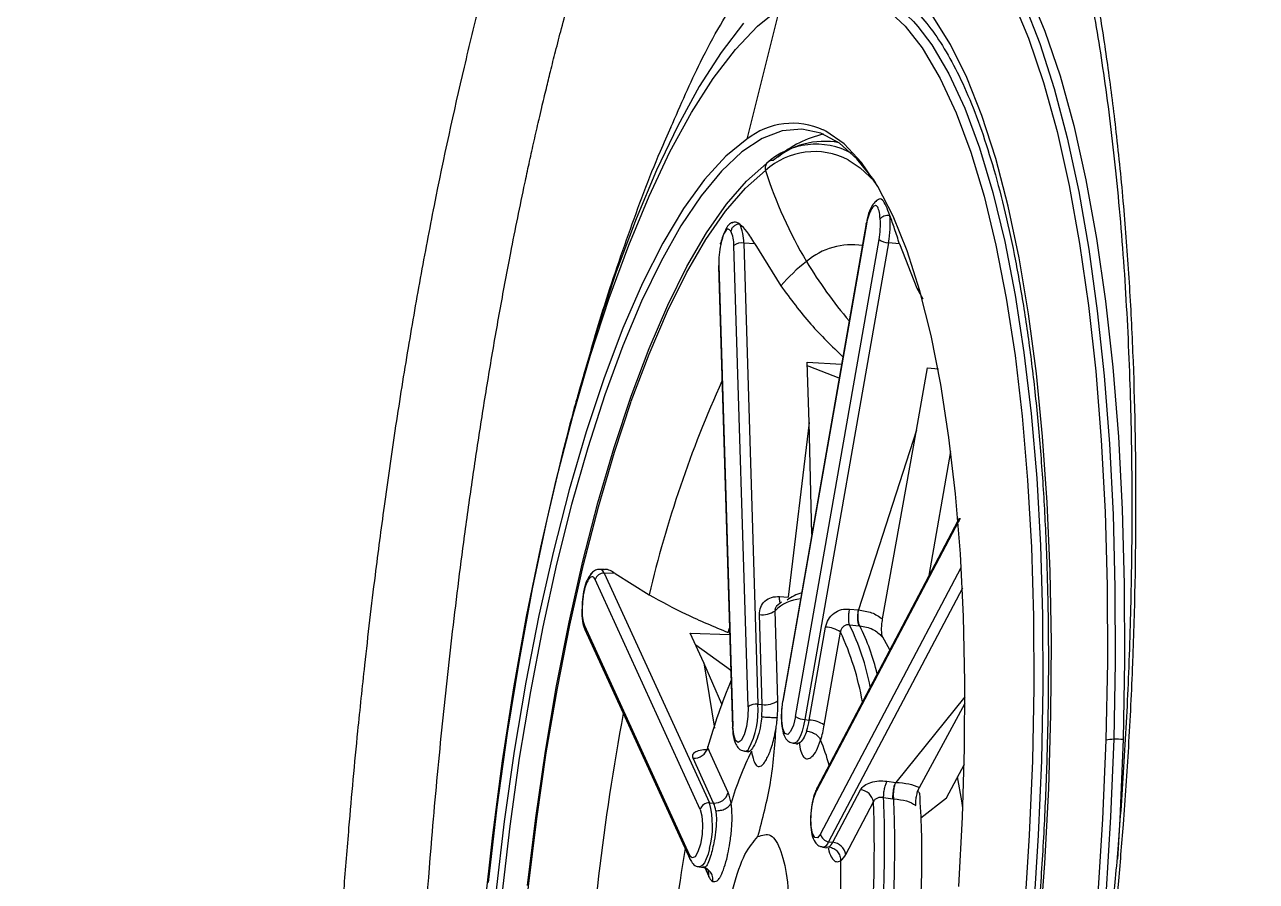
# Model space of a CAD drawing. Extents: x 525 to 609, y 649 to 778.
# Drawn here: x 598.671 to 601.636, y 691.896 to 693.957 of the extents above; entities that cross this region are included whole.
import ezdxf

# ---------------------------------------------------------------- set-up
doc = ezdxf.new("R2010")
doc.units = 0
doc.header["$MEASUREMENT"] = 0
doc.layers.add('1', color=4, linetype='Continuous')

# ---------------------------------------------------------------- blocks, each defined once
blk = doc.blocks.new('JETSETTER')
at = {"layer": '1', "color": 3, "linetype": 'Continuous', "lineweight": 25}
for p, q in [((75.3607, 24.8712), (75.2819, 24.5571)), ((75.5011, 24.5501), (75.4833, 24.5517)), ((75.5694, 24.3541), (75.3684, 23.2067)), ((75.57, 24.3525), (75.3689, 23.2051)), ((75.3991, 23.168), (75.6001, 24.3155)), ((75.2848, 23.1916), (75.2507, 24.3013)), ((75.2743, 24.3071), (75.3083, 23.1974)), ((75.301, 24.3052), (75.2743, 24.3071)), ((75.301, 24.3052), (75.3636, 24.204)), ((75.6227, 24.3079), (75.4217, 23.1605)), ((75.6494, 24.305), (75.6227, 24.3079)), ((75.6494, 24.305), (75.6913, 24.1984)), ((75.2143, 24.2536), (75.2483, 23.1438)), ((75.2134, 24.2512), (75.2475, 23.1415)), ((75.6913, 24.1984), (75.7051, 24.1732)), ((75.6913, 24.1984), (75.7001, 24.1848)), ((75.427, 24.0205), (75.5101, 24.0156)), ((75.4315, 23.8757), (75.427, 24.0205)), ((75.4316, 24.0103), (75.4273, 24.0118)), ((75.5041, 23.9816), (75.4316, 24.0103)), ((75.6903, 23.8569), (75.7166, 24.0066)), ((75.7166, 24.0066), (75.7433, 24.0041)), ((75.4315, 23.8757), (75.3816, 23.4551)), ((75.4384, 23.6066), (75.4315, 23.8757)), ((75.6903, 23.8569), (75.5506, 23.4242)), ((75.6087, 23.4028), (75.6903, 23.8569)), ((75.7205, 23.5075), (75.7727, 23.8057)), ((75.7916, 23.6375), (75.4496, 22.9893)), ((75.7899, 23.6391), (75.451, 22.9967)), ((74.9388, 23.5216), (74.929, 23.522)), ((74.9386, 23.5129), (75.1917, 22.9601)), ((74.9651, 23.5117), (74.9386, 23.5129)), ((74.9651, 23.5117), (75.0465, 23.4607)), ((75.4594, 22.8849), (75.7979, 23.5265)), ((75.1698, 22.9444), (74.9167, 23.4972)), ((75.3602, 23.4567), (75.3816, 23.4551)), ((75.8006, 23.4766), (75.4787, 22.8667)), ((75.3563, 23.206), (75.3497, 23.4225)), ((75.3655, 23.4434), (75.3532, 23.4335)), ((75.5292, 23.4265), (75.5506, 23.4242)), ((75.3186, 23.1967), (75.312, 23.4131)), ((74.891, 23.3871), (75.1442, 22.8343)), ((74.8919, 23.3771), (75.1451, 22.8243)), ((75.1451, 23.3688), (75.2406, 23.3651)), ((75.1782, 23.2967), (75.1451, 23.3688)), ((75.2373, 23.37), (75.2401, 23.3808)), ((75.4319, 23.1594), (75.4711, 23.3832)), ((75.4681, 23.1473), (75.5073, 23.3712)), ((75.5291, 23.3888), (75.552, 23.3862)), ((75.5538, 23.3861), (75.552, 23.3862)), ((75.6258, 23.3281), (75.6053, 23.366)), ((75.2422, 23.2792), (75.1587, 23.3392)), ((75.1782, 23.2967), (75.2039, 23.1401)), ((75.2215, 23.198), (75.1782, 23.2967)), ((75.2433, 23.2769), (75.2422, 23.2792)), ((75.8066, 23.2155), (75.6404, 23.0095)), ((75.3083, 23.1974), (75.3186, 23.1967)), ((75.6971, 22.9973), (75.8071, 23.2002)), ((75.4217, 23.1605), (75.4319, 23.1594)), ((75.3938, 23.1034), (75.4045, 23.1018)), ((75.401, 23.1023), (75.4045, 23.1021)), ((75.2019, 22.9597), (75.1525, 23.0675)), ((75.2369, 22.9848), (75.1876, 23.0926)), ((75.1879, 23.0958), (75.188, 23.0938)), ((75.2763, 23.0845), (75.287, 23.0829)), ((75.284, 23.0834), (75.287, 23.0842)), ((75.7625, 22.9724), (75.8054, 23.0536)), ((75.6192, 23.0124), (75.6404, 23.0094)), ((75.4889, 22.8653), (75.5556, 22.9917)), ((75.1917, 22.9601), (75.2019, 22.9597)), ((75.5199, 22.8362), (75.5866, 22.9626)), ((75.611, 22.9728), (75.6336, 22.9696)), ((75.6355, 22.9695), (75.6336, 22.9696)), ((75.701, 22.9244), (75.7625, 22.9724)), ((75.4787, 22.8667), (75.4889, 22.8653)), ((75.4643, 22.8539), (75.4749, 22.8523)), ((75.4801, 22.854), (75.4739, 22.8525)), ((75.1668, 22.8062), (75.1775, 22.8046)), ((75.1792, 22.8054), (75.1752, 22.8051)), ((75.1804, 22.8043), (75.19, 22.7833))]:
    blk.add_line(p, q, dxfattribs=at)
at = {"layer": '1', "color": 3, "linetype": 'Continuous', "lineweight": 25, "flags": 128}
for points in [[(75.4655, 25.1289), (75.5219, 25.1598), (75.5775, 25.1764), (75.632, 25.1786), (75.6852, 25.1664), (75.7368, 25.1399), (75.7864, 25.0992), (75.8337, 25.0445), (75.8786, 24.9762), (75.9208, 24.8946), (75.9599, 24.8002), (75.9959, 24.6935), (76.0285, 24.5751), (76.0575, 24.4457), (76.0828, 24.306), (76.1042, 24.1568), (76.1216, 23.9988), (76.135, 23.8331), (76.1441, 23.6605), (76.149, 23.482), (76.1497, 23.2985), (76.1461, 23.1112)], [(75.5848, 25.1905), (75.617, 25.1948), (75.6701, 25.1909), (75.7218, 25.1731), (75.7718, 25.1417), (75.8198, 25.0967), (75.8655, 25.0384), (75.9089, 24.9671), (75.9495, 24.8831), (75.9872, 24.787), (76.0218, 24.6793), (76.053, 24.5604), (76.0809, 24.4311), (76.1051, 24.2921), (76.1255, 24.144), (76.1421, 23.9877), (76.1548, 23.824), (76.1634, 23.6538), (76.168, 23.478), (76.1685, 23.2975), (76.165, 23.1132)], [(75.7464, 25.1758), (75.7743, 25.1596), (75.8243, 25.1185), (75.8721, 25.0633), (75.9174, 24.9944), (75.96, 24.9121), (75.9995, 24.8168), (76.0358, 24.7092), (76.0687, 24.5897), (76.098, 24.4591), (76.1235, 24.3181), (76.1451, 24.1676), (76.1626, 24.0082), (76.1761, 23.841), (76.1853, 23.6668), (76.1903, 23.4867), (76.1909, 23.3016), (76.1873, 23.1126)], [(75.9859, 22.6332), (75.9992, 22.8146), (76.0085, 22.9948), (76.0138, 23.1728), (76.0149, 23.3475), (76.012, 23.5179), (76.0049, 23.6829), (75.9939, 23.8417), (75.9788, 23.9933), (75.9599, 24.1368), (75.9371, 24.2713), (75.9108, 24.3962), (75.8809, 24.5106), (75.8477, 24.6138), (75.8114, 24.7054), (75.7722, 24.7847), (75.7303, 24.8512)], [(75.3642, 24.8735), (75.4169, 24.9012), (75.4689, 24.9149), (75.5199, 24.9144), (75.5694, 24.8998), (75.6172, 24.8712), (75.663, 24.8286), (75.7037, 24.7766)], [(75.3823, 24.8856), (75.4354, 24.9135), (75.4877, 24.9272), (75.5389, 24.9268), (75.5888, 24.9121), (75.6369, 24.8832), (75.683, 24.8404), (75.6938, 24.828)], [(74.6508, 22.7028), (74.6704, 22.8828), (74.6939, 23.0612), (74.7211, 23.2369), (74.7517, 23.4087), (74.7857, 23.5756), (74.8228, 23.7366), (74.8628, 23.8907), (74.9054, 24.037), (74.9504, 24.1744), (74.9976, 24.3023), (75.0465, 24.4198), (75.0969, 24.5262), (75.1486, 24.6208), (75.2011, 24.7031), (75.2542, 24.7725), (75.3075, 24.8287), (75.3607, 24.8712)], [(75.2737, 24.8357), (75.2203, 24.7658), (75.1675, 24.6834), (75.1155, 24.5888), (75.0647, 24.4827), (75.0154, 24.3656), (74.9677, 24.2382), (74.9222, 24.1013), (74.8789, 23.9557), (74.8381, 23.8022), (74.8002, 23.6418), (74.7652, 23.4753), (74.7335, 23.3037), (74.7051, 23.1281), (74.6803, 22.9495), (74.6592, 22.7689)], [(75.6938, 24.828), (75.7268, 24.7839), (75.7681, 24.714), (75.8065, 24.6312), (75.8419, 24.536), (75.874, 24.4289), (75.9027, 24.3107), (75.9277, 24.182), (75.9489, 24.0437), (75.9662, 23.8966), (75.9795, 23.7415), (75.9887, 23.5795), (75.9936, 23.4116), (75.9944, 23.2387), (75.991, 23.062), (75.9834, 22.8825), (75.9717, 22.7013)], [(75.7037, 24.7766), (75.7066, 24.7724), (75.7476, 24.703), (75.7858, 24.6207), (75.821, 24.526), (75.8529, 24.4196), (75.8814, 24.3021), (75.9063, 24.1742), (75.9274, 24.0367), (75.9446, 23.8905), (75.9578, 23.7364), (75.9669, 23.5753), (75.9718, 23.4084), (75.9726, 23.2366), (75.9692, 23.0609), (75.9616, 22.8825), (75.95, 22.7024)], [(75.5921, 24.4514), (75.5872, 24.4588), (75.547, 24.51), (75.5046, 24.5477), (75.4602, 24.5715), (75.4142, 24.5812), (75.3669, 24.5769), (75.3186, 24.5585), (75.2698, 24.5262), (75.2207, 24.4802), (75.1717, 24.4208), (75.1231, 24.3485), (75.0753, 24.2638), (75.0287, 24.1672), (74.9836, 24.0595), (74.9402, 23.9415), (74.899, 23.814), (74.8602, 23.6779), (74.824, 23.5342), (74.7908, 23.3839), (74.7608, 23.2281), (74.7342, 23.0679), (74.7112, 22.9045), (74.6919, 22.739)], [(75.7921, 22.7593), (75.8012, 22.9261), (75.8061, 23.0906), (75.8069, 23.2517), (75.8035, 23.4083), (75.7959, 23.5592), (75.7841, 23.7033), (75.7683, 23.8396), (75.7486, 23.9671), (75.7252, 24.0849), (75.698, 24.1921), (75.6675, 24.288), (75.6338, 24.3718), (75.5971, 24.443), (75.5577, 24.5011), (75.516, 24.5456), (75.4721, 24.5763), (75.4666, 24.5791)], [(75.2819, 24.5571), (75.2311, 24.5158), (75.1802, 24.46), (75.1296, 24.3902), (75.0798, 24.3069), (75.031, 24.2107), (74.9837, 24.1025), (74.9382, 23.9829), (74.8949, 23.853), (74.8541, 23.7137), (74.8161, 23.566), (74.7812, 23.4112), (74.7497, 23.2503), (74.7218, 23.0846), (74.6976, 22.9154), (74.6775, 22.7439), (74.6616, 22.5714), (74.6499, 22.3993), (74.6426, 22.2289)], [(74.754, 22.7612), (74.7737, 22.9241), (74.797, 23.0847), (74.8239, 23.242), (74.8541, 23.3947), (74.8874, 23.5417), (74.9235, 23.6821), (74.9623, 23.8148), (75.0034, 23.9388), (75.0465, 24.0533), (75.0913, 24.1574), (75.1375, 24.2503), (75.1848, 24.3315), (75.2328, 24.4003), (75.2811, 24.4562), (75.3295, 24.4988)], [(75.5261, 24.5073), (75.555, 24.4881), (75.5892, 24.4561)], [(75.0025, 23.9234), (75.0036, 23.9267), (75.0464, 24.0401), (75.0908, 24.1433), (75.1365, 24.2354), (75.1834, 24.3158), (75.2309, 24.3839), (75.2789, 24.4393), (75.3268, 24.4815)], [(75.57, 24.3525), (75.5694, 24.3535), (75.5694, 24.3541)], [(75.2143, 24.2536), (75.2135, 24.2521), (75.2134, 24.2512)], [(74.7801, 21.2734), (74.7794, 21.2772), (74.7593, 21.3983), (74.743, 21.5282), (74.7307, 21.6659), (74.7222, 21.8104), (74.7179, 21.9607), (74.7176, 22.1157), (74.7213, 22.2743), (74.7291, 22.4353), (74.7409, 22.5976), (74.7566, 22.7601), (74.7761, 22.9214), (74.7992, 23.0806), (74.8259, 23.2364), (74.8558, 23.3876), (74.8887, 23.5334), (74.9246, 23.6724), (74.963, 23.8039), (75.0025, 23.9234)], [(75.2848, 23.1916), (75.284, 23.1678), (75.2807, 23.1441), (75.2751, 23.124), (75.2683, 23.1105), (75.2612, 23.1057), (75.2549, 23.1104), (75.2504, 23.1238), (75.2483, 23.1438)], [(75.3991, 23.168), (75.394, 23.1468), (75.3873, 23.1316), (75.3802, 23.1248), (75.3736, 23.1274), (75.3687, 23.139), (75.366, 23.1578), (75.3661, 23.181), (75.3689, 23.2051)], [(75.3684, 23.2067), (75.3684, 23.2061), (75.3689, 23.2051)], [(75.4217, 23.1605), (75.4186, 23.1458), (75.415, 23.1326), (75.4108, 23.1214), (75.4062, 23.1126), (75.4015, 23.1066), (75.3968, 23.1036), (75.3938, 23.1034)], [(75.2475, 23.1415), (75.2476, 23.1424), (75.2483, 23.1438)], [(76.165, 23.1132), (76.1573, 22.9263), (76.1457, 22.7376), (76.13, 22.5482), (76.1105, 22.3591), (76.0873, 22.1713), (76.0604, 21.9858), (76.0299, 21.8035), (75.9962, 21.6256), (75.9592, 21.4528), (75.9193, 21.2861), (75.8767, 21.1265), (75.8315, 20.9748)], [(76.1461, 23.1112), (76.1383, 22.921), (76.1263, 22.7291), (76.1101, 22.5364), (76.09, 22.3442), (76.0659, 22.1533), (76.0381, 21.965), (76.0066, 21.7803), (75.9716, 21.6001), (75.9334, 21.4256), (75.8922, 21.2576), (75.8481, 21.0972), (75.8015, 20.9452), (75.7526, 20.8025), (75.7016, 20.6698), (75.6489, 20.548), (75.5948, 20.4376), (75.5395, 20.3394), (75.4833, 20.2538), (75.4267, 20.1813), (75.3698, 20.1224), (75.313, 20.0774)], [(76.1873, 23.1126), (76.1794, 22.9207), (76.1739, 22.8248)], [(75.8021, 22.9481), (75.7997, 22.9651), (75.7893, 23.0231)], [(75.4594, 22.8849), (75.4522, 22.876), (75.4455, 22.8765), (75.4401, 22.8862), (75.4368, 22.9037), (75.4363, 22.9262), (75.4385, 22.9504), (75.4432, 22.9725), (75.4496, 22.9893)], [(75.1698, 22.9444), (75.1739, 22.9293), (75.1753, 22.9081), (75.174, 22.8841), (75.1701, 22.8609), (75.1642, 22.842), (75.1572, 22.8303), (75.1502, 22.8276), (75.1442, 22.8343)], [(75.192, 22.8502), (75.1884, 22.8368), (75.1843, 22.8253), (75.1798, 22.8162), (75.1751, 22.8099), (75.1704, 22.8066), (75.1668, 22.8062)]]:
    blk.add_lwpolyline(points, dxfattribs=at)
at = {"layer": '1', "color": 3, "linetype": 'Continuous', "lineweight": 25}
for centre, radius, start, end in [((75.3922, 24.4167), 0.1785, 65.3999, 128.1599), ((75.4684, 24.3646), 0.1872, 79.2281, 131.197), ((75.5201, 24.3252), 0.2494, 102.3388, 130.8564), ((75.445, 24.3511), 0.176, 62.5665, 132.1821), ((75.4487, 24.3673), 0.1775, 61.0066, 132.1759), ((75.3447, 24.4875), 0.0189, 143.4513, 198.5414), ((75.3433, 24.4882), 0.0174, 84.0216, 142.336), ((76.323, 24.7997), 1.0458, 197.7131, 210.9018), ((75.6724, 24.3392), 0.1032, 150.4238, 172.625), ((75.3554, 24.3555), 0.2716, 349.9151, 3.7975), ((75.1801, 24.311), 0.0943, 357.6235, 26.1126), ((75.3968, 24.3516), 0.2066, 349.9201, 3.7916), ((75.1791, 24.3042), 0.0717, 357.6275, 26.1035), ((75.6242, 24.3501), 0.0422, 235.1846, 267.9571), ((75.4266, 24.2591), 0.2123, 167.8804, 181.495), ((75.2694, 24.2765), 0.031, 80.866, 126.9944), ((75.5349, 24.1356), 0.1675, 81.3377, 130.6946), ((75.6696, 23.9419), 0.403, 127.2589, 139.4234), ((76.3327, 24.8051), 1.0569, 210.8834, 220.4374), ((77.8016, 22.8078), 2.8313, 155.6593, 166.6671), ((75.8046, 23.6389), 0.0131, 152.4678, 186.0486), ((75.8184, 23.6242), 0.0299, 138.5738, 153.5775), ((74.9374, 23.4914), 0.0215, 86.9687, 164.3626), ((74.9261, 23.5094), 0.0129, 15.4096, 77.2161), ((74.9092, 23.4963), 0.00753, 6.941, 147.9746), ((75.445, 23.3621), 0.1083, 106.7772, 127.7103), ((74.9862, 23.4203), 0.1008, 176.6686, 199.2399), ((75.3198, 23.4621), 0.0496, 260.8605, 307.0006), ((75.4193, 23.3522), 0.0989, 94.7353, 134.7101), ((74.9059, 23.3834), 0.0154, 166.219, 204.2926), ((75.4687, 23.3157), 0.0675, 55.189, 87.9544), ((74.8937, 23.0858), 0.6767, 10.0144, 24.944), ((74.9738, 23.12), 0.617, 11.1679, 25.8367), ((75.0599, 23.1419), 0.551, 13.5239, 26.3086), ((76.5271, 22.7192), 1.3906, 157.3247, 164.4235), ((75.3034, 23.1668), 0.031, 80.8626, 127.0005), ((75.1067, 23.1828), 0.2022, 332.9014, 4.1396), ((75.0492, 23.1891), 0.2695, 355.393, 1.6041), ((75.3265, 23.2456), 0.0496, 260.8592, 306.9986), ((74.9846, 23.1956), 0.3718, 355.3909, 1.6084), ((80.8213, 22.0902), 5.937, 169.46679, 177.10183), ((75.4232, 23.2027), 0.0422, 235.1817, 267.9573), ((75.2193, 23.1956), 0.2157, 343.1211, 350.3297), ((75.4295, 23.0919), 0.0675, 55.1853, 87.9549), ((75.1736, 23.1976), 0.2988, 343.126, 350.3182), ((75.0931, 22.9534), 0.3988, 14.1866, 23.2601), ((76.1672, 23.0042), 0.109, 91.1513, 101.1371), ((76.1706, 22.9341), 0.1792, 84.661, 91.8152), ((75.1544, 23.1019), 0.0345, 266.9684, 344.3612), ((75.9835, 22.7405), 0.7713, 153.5384, 163.505), ((75.2768, 23.0955), 0.011, 267.7117, 334.1929), ((75.2037, 22.9941), 0.0345, 266.9684, 344.3612), ((75.1426, 22.9451), 0.1023, 8.0728, 22.8147), ((75.4626, 22.9907), 0.0131, 152.5178, 186.0019), ((75.5517, 22.9565), 0.0354, 9.9853, 83.6863), ((75.1906, 22.9386), 0.0215, 86.9709, 164.3604), ((74.9906, 22.9046), 0.2087, 344.88, 15.4306), ((75.1337, 22.9309), 0.0741, 8.0698, 22.8121), ((72.8453, 22.8528), 2.7435, 354.9871, 2.2937), ((73.0342, 22.8589), 2.5793, 358.5723, 2.5322), ((73.0551, 22.8566), 2.5829, 358.5741, 2.5062), ((75.4812, 22.8887), 0.0221, 189.99, 263.6863), ((75.463, 22.87), 0.0161, 273.9623, 348.2806), ((75.4603, 22.8785), 0.0315, 308.9534, 335.1537), ((75.485, 22.8301), 0.0354, 9.9871, 83.6888), ((78.0551, 22.3516), 2.9641, 170.3157, 176.2992), ((75.1591, 22.8306), 0.0154, 166.2168, 204.3589), ((75.4804, 22.8545), 0.0435, 308.9569, 335.1371), ((73.6426, 22.775), 1.8657, 355.8791, 1.4005), ((75.1662, 22.7891), 0.0245, 346.2032, 24.3163), ((75.211, 22.7907), 0.0223, 199.4766, 240.7156), ((72.6116, 22.8673), 3.002, 355.0335, 358.6127), ((72.6365, 22.8649), 3.0016, 355.0546, 358.6131)]:
    blk.add_arc(centre, radius, start, end, dxfattribs=at)
for points, knots in [([(76.3436, 31.9002), (76.3492, 31.8663), (76.3604, 31.7985), (76.3767, 31.6969), (76.3927, 31.5955), (76.4083, 31.4943), (76.4236, 31.3933), (76.4385, 31.2926), (76.453, 31.192), (76.4672, 31.0916), (76.481, 30.9915), (76.4944, 30.8915), (76.5075, 30.7918), (76.5203, 30.6923), (76.5327, 30.593), (76.5448, 30.494), (76.5565, 30.3951), (76.5678, 30.2965), (76.5789, 30.1981), (76.5896, 30.1), (76.6, 30.002), (76.61, 29.9043), (76.6197, 29.8069), (76.6291, 29.7096), (76.6382, 29.6126), (76.6469, 29.5159), (76.6553, 29.4194), (76.6634, 29.3231), (76.6712, 29.227), (76.6787, 29.1312), (76.6859, 29.0357), (76.6927, 28.9404), (76.6993, 28.8453), (76.7056, 28.7505), (76.7115, 28.6559), (76.7172, 28.5616), (76.7225, 28.4675), (76.7276, 28.3737), (76.7324, 28.2801), (76.7369, 28.1868), (76.7411, 28.0938), (76.7451, 28.001), (76.7487, 27.9084), (76.7521, 27.8162), (76.7552, 27.7241), (76.758, 27.6324), (76.7606, 27.5409), (76.7629, 27.4496), (76.7649, 27.3587), (76.7667, 27.268), (76.7682, 27.1775), (76.7694, 27.0874), (76.7704, 26.9974), (76.7711, 26.9078), (76.7719, 26.7623), (76.7719, 26.5614), (76.7699, 26.3055), (76.7659, 26.0511), (76.7599, 25.7982), (76.752, 25.5469), (76.7423, 25.2971), (76.7306, 25.0489), (76.7172, 24.8021), (76.702, 24.5569), (76.6851, 24.3133), (76.6665, 24.0711), (76.6462, 23.8305), (76.6243, 23.5913), (76.6007, 23.3537), (76.5756, 23.1176), (76.549, 22.883), (76.5209, 22.6499), (76.4913, 22.4183), (76.4602, 22.1882), (76.4278, 21.9595), (76.405, 21.8077), (76.3936, 21.732)], [0, 0, 0, 0, 0.010103, 0.020181, 0.030234, 0.040262, 0.050265, 0.060242, 0.070194, 0.08012, 0.090021, 0.099897, 0.109747, 0.119571, 0.12937, 0.139143, 0.148891, 0.158613, 0.168309, 0.177979, 0.187623, 0.197242, 0.206835, 0.216402, 0.225942, 0.235457, 0.244946, 0.254409, 0.263846, 0.273257, 0.282641, 0.292, 0.301332, 0.310639, 0.319919, 0.329172, 0.3384, 0.347601, 0.356776, 0.365925, 0.375047, 0.384144, 0.393213, 0.402257, 0.411274, 0.420265, 0.429229, 0.438167, 0.447078, 0.455963, 0.464822, 0.473654, 0.48246, 0.491239, 0.499993, 0.525205, 0.550268, 0.575184, 0.599953, 0.624577, 0.649058, 0.673397, 0.697595, 0.721655, 0.745576, 0.769361, 0.793011, 0.816527, 0.839911, 0.863164, 0.886287, 0.909282, 0.932149, 0.95489, 0.977507, 1, 1, 1, 1]), ([(76.0335, 21.7423), (76.0357, 21.7541), (76.0401, 21.7776), (76.0467, 21.8128), (76.0531, 21.848), (76.0593, 21.8831), (76.0654, 21.9181), (76.0713, 21.953), (76.0771, 21.9878), (76.0828, 22.0226), (76.0883, 22.0572), (76.0937, 22.0916), (76.1062, 22.1732), (76.1264, 22.3148), (76.1528, 22.5275), (76.1736, 22.7299), (76.1898, 22.9224), (76.2019, 23.1002), (76.2209, 23.4868), (76.2212, 23.868), (76.2027, 24.224), (76.1894, 24.4005), (76.1725, 24.5687), (76.1525, 24.7261), (76.1292, 24.8801), (76.1022, 25.0302), (76.0711, 25.1772), (76.0249, 25.3648), (75.9624, 25.5682), (75.8918, 25.7429), (75.8345, 25.8583), (75.7923, 25.931), (75.7445, 26.0024), (75.6892, 26.0711), (75.6211, 26.1349), (75.5512, 26.1796), (75.4864, 26.2024), (75.4275, 26.2087), (75.3557, 26.2016), (75.2659, 26.1652), (75.1782, 26.0933), (75.1083, 26.0138), (75.0367, 25.9171), (74.9513, 25.7714), (74.8706, 25.5956), (74.8108, 25.4432), (74.7506, 25.2736), (74.6933, 25.0878), (74.6395, 24.8878), (74.5879, 24.6787), (74.5398, 24.4563), (74.4955, 24.2235), (74.464, 24.0425), (74.4349, 23.8593), (74.4092, 23.6803), (74.3846, 23.4922), (74.3634, 23.3114), (74.3421, 23.1087), (74.3255, 22.9289), (74.3088, 22.7201), (74.2978, 22.5596), (74.2899, 22.4209), (74.2855, 22.3377), (74.2817, 22.2588), (74.2785, 22.184), (74.2767, 22.1357), (74.2758, 22.1123)], [0, 0, 0, 0, 0.002902, 0.00579, 0.008665, 0.011526, 0.014374, 0.017208, 0.020029, 0.022836, 0.02563, 0.028411, 0.031179, 0.045332, 0.062469, 0.082126, 0.09369, 0.108576, 0.124849, 0.187304, 0.202872, 0.218461, 0.234991, 0.249749, 0.263882, 0.281029, 0.296609, 0.312181, 0.34626, 0.374727, 0.390656, 0.405887, 0.416943, 0.437156, 0.458033, 0.479296, 0.49963, 0.515124, 0.530904, 0.562207, 0.593381, 0.607973, 0.624661, 0.658144, 0.687146, 0.702769, 0.718426, 0.749732, 0.765344, 0.780918, 0.812177, 0.827834, 0.843489, 0.859516, 0.87467, 0.888347, 0.90593, 0.918673, 0.937238, 0.948976, 0.968494, 0.975444, 0.982069, 0.988371, 0.994348, 1, 1, 1, 1]), ([(74.4799, 22.1337), (74.4849, 22.2545), (74.4952, 22.5007), (74.5192, 22.8317), (74.5455, 23.1188), (74.5717, 23.3619), (74.5976, 23.569), (74.622, 23.7428), (74.6429, 23.8813), (74.6652, 24.0178), (74.6887, 24.1521), (74.7159, 24.2973), (74.7375, 24.4039), (74.7525, 24.4744), (74.7577, 24.4982), (74.763, 24.5223), (74.7684, 24.5468), (74.774, 24.5716), (74.7785, 24.5909), (74.7832, 24.6115), (74.7897, 24.6392), (74.7988, 24.6776), (74.8099, 24.7226), (74.822, 24.7708), (74.8364, 24.826), (74.8562, 24.8992), (74.8793, 24.98), (74.9033, 25.0593), (74.9249, 25.1269), (74.947, 25.1931), (74.9707, 25.2601), (74.9944, 25.3234), (75.0242, 25.3988), (75.0614, 25.4852), (75.1072, 25.58), (75.1536, 25.6647), (75.2065, 25.7492), (75.2653, 25.8276), (75.3309, 25.896), (75.3977, 25.9463), (75.4654, 25.9782), (75.5329, 25.9914), (75.5981, 25.9847), (75.6463, 25.9707), (75.6721, 25.9536), (75.6774, 25.9501)], [0, 0, 0, 0, 0.058693, 0.119579, 0.159273, 0.197975, 0.238666, 0.262317, 0.286046, 0.309853, 0.333741, 0.357709, 0.389035, 0.393521, 0.398095, 0.402758, 0.40751, 0.41235, 0.41728, 0.418936, 0.424506, 0.433784, 0.44203, 0.451928, 0.463479, 0.476685, 0.498687, 0.516726, 0.530795, 0.546284, 0.564745, 0.58129, 0.595915, 0.626155, 0.656079, 0.685683, 0.714966, 0.75554, 0.79418, 0.833913, 0.874477, 0.914208, 0.953097, 0.990402, 1, 1, 1, 1]), ([(75.6856, 25.9463), (75.697, 25.9382), (75.7179, 25.9234), (75.7475, 25.8918), (75.772, 25.8609), (75.7927, 25.8315), (75.8108, 25.8037), (75.8301, 25.7716), (75.8513, 25.7337), (75.8759, 25.6855), (75.9023, 25.6285), (75.9286, 25.566), (75.9532, 25.5016), (75.9814, 25.4214), (76.0122, 25.3233), (76.0463, 25.1987), (76.0795, 25.0583), (76.1125, 24.8929), (76.1437, 24.7), (76.1711, 24.4784), (76.1916, 24.2368), (76.2043, 23.9873), (76.2094, 23.742), (76.2081, 23.5051), (76.2015, 23.279), (76.1922, 23.096), (76.183, 22.9575), (76.1759, 22.8635), (76.1691, 22.7821), (76.162, 22.7046), (76.1533, 22.6159), (76.14, 22.4914), (76.1202, 22.3286), (76.0937, 22.1394), (76.063, 21.9453), (76.0397, 21.8184), (76.0281, 21.7552)], [0, 0, 0, 0, 0.037797, 0.069485, 0.095027, 0.114367, 0.132088, 0.147585, 0.165803, 0.186759, 0.210168, 0.233206, 0.255161, 0.276023, 0.310381, 0.342887, 0.378713, 0.418221, 0.461394, 0.508255, 0.558054, 0.606062, 0.651504, 0.694355, 0.73459, 0.772079, 0.790711, 0.807085, 0.8212, 0.833102, 0.847454, 0.867333, 0.897853, 0.932219, 0.966266, 1, 1, 1, 1]), ([(75.0991, 24.5855), (75.1226, 24.6396), (75.1769, 24.7646), (75.2668, 24.9145), (75.3369, 25.016), (75.3741, 25.0481), (75.3781, 25.0515)], [0, 0, 0, 0, 0.264268, 0.611283, 0.958297, 1, 1, 1, 1]), ([(75.5683, 24.9276), (75.5748, 24.9273), (75.5955, 24.9264), (75.6278, 24.9126), (75.6674, 24.8863), (75.7056, 24.8487), (75.7436, 24.7985), (75.7799, 24.7369), (75.8145, 24.664), (75.8469, 24.58), (75.877, 24.4853), (75.9045, 24.3804), (75.929, 24.2658), (75.9505, 24.1422), (75.9688, 24.0102), (75.9837, 23.8707), (75.9952, 23.7243), (76.0031, 23.572), (76.0074, 23.4144), (76.0081, 23.2525), (76.0051, 23.0871), (75.9986, 22.9192), (75.9884, 22.7496), (75.9747, 22.5792), (75.9575, 22.409), (75.937, 22.2399), (75.9132, 22.0727), (75.8862, 21.9084), (75.8563, 21.7478), (75.8235, 21.5918), (75.7881, 21.4413), (75.7502, 21.2971), (75.7102, 21.1599), (75.6681, 21.0305), (75.6243, 20.9096), (75.579, 20.7979), (75.5326, 20.696), (75.4853, 20.6045), (75.4375, 20.5238), (75.3897, 20.4545), (75.3423, 20.3971), (75.298, 20.3531), (75.2704, 20.333), (75.2578, 20.3238)], [0, 0, 0, 0, 0.0127204, 0.0403621, 0.0640638, 0.0891696, 0.1136986, 0.1380676, 0.1624388, 0.1868766, 0.2113995, 0.2360013, 0.2606692, 0.2853902, 0.3101531, 0.3349486, 0.3597697, 0.3846108, 0.4094675, 0.434336, 0.4592139, 0.4840985, 0.5089878, 0.5338802, 0.5587742, 0.583668, 0.6085596, 0.6334477, 0.6583303, 0.6832057, 0.7080712, 0.7329244, 0.7577614, 0.7825781, 0.807369, 0.832127, 0.8568431, 0.881506, 0.9061023, 0.9306176, 0.9550414, 0.9793806, 1, 1, 1, 1]), ([(75.0986, 24.5857), (75.09, 24.5664), (75.0525, 24.482), (74.9951, 24.3266), (74.9339, 24.1472), (74.9013, 24.032), (74.889, 23.9888)], [0, 0, 0, 0, 0.102109, 0.444938, 0.791382, 1, 1, 1, 1]), ([(75.5826, 24.3902), (75.5827, 24.3924), (75.5829, 24.3963), (75.5852, 24.3992), (75.5862, 24.4005)], [0, 0, 0, 0, 0.581268, 1, 1, 1, 1]), ([(75.6027, 24.4138), (75.6, 24.4126), (75.5945, 24.4102), (75.5888, 24.4038), (75.586, 24.4006)], [0, 0, 0, 0, 0.5111882, 1, 1, 1, 1]), ([(75.6263, 24.3735), (75.6232, 24.3814), (75.6168, 24.3974), (75.6081, 24.4128), (75.6045, 24.4133), (75.6028, 24.4135)], [0, 0, 0, 0, 0.331869, 0.674446, 1, 1, 1, 1]), ([(75.5852, 24.3996), (75.5832, 24.3962), (75.5776, 24.3868), (75.5726, 24.3708), (75.5701, 24.3578), (75.5694, 24.3541)], [0, 0, 0, 0, 0.285952, 0.7989037, 1, 1, 1, 1]), ([(75.6029, 24.3653), (75.6021, 24.3723), (75.6011, 24.3823), (75.5981, 24.3913), (75.5956, 24.3954), (75.5927, 24.3975), (75.5884, 24.3973), (75.585, 24.3931), (75.5826, 24.3902)], [0, 0, 0, 0, 0.271454, 0.38953, 0.509233, 0.626, 0.741671, 1, 1, 1, 1]), ([(75.6263, 24.3735), (75.6239, 24.3735), (75.6189, 24.3735), (75.6117, 24.3718), (75.6058, 24.369), (75.6039, 24.3665), (75.6029, 24.3653)], [0, 0, 0, 0, 0.249966, 0.499964, 0.750015, 1, 1, 1, 1]), ([(75.6494, 24.305), (75.6455, 24.3172), (75.6381, 24.3404), (75.6301, 24.3628), (75.6263, 24.3735)], [0, 0, 0, 0, 0.522724, 1, 1, 1, 1]), ([(75.2474, 24.3567), (75.244, 24.3549), (75.2373, 24.3514), (75.2301, 24.3391), (75.2241, 24.3244), (75.2208, 24.313), (75.2192, 24.3075)], [0, 0, 0, 0, 0.269064, 0.526559, 0.771429, 1, 1, 1, 1]), ([(75.2648, 24.3525), (75.2623, 24.3524), (75.2575, 24.3521), (75.2508, 24.3483), (75.2456, 24.3427), (75.2442, 24.3381), (75.2435, 24.3358)], [0, 0, 0, 0, 0.2499512, 0.4999639, 0.7499931, 1, 1, 1, 1]), ([(75.2648, 24.3525), (75.26, 24.3554), (75.2531, 24.3594), (75.2481, 24.3559), (75.2466, 24.3548)], [0, 0, 0, 0, 0.69593, 1, 1, 1, 1]), ([(75.301, 24.3052), (75.2948, 24.3159), (75.2829, 24.3365), (75.2706, 24.3473), (75.2648, 24.3525)], [0, 0, 0, 0, 0.522715, 1, 1, 1, 1]), ([(75.2435, 24.3358), (75.2414, 24.3381), (75.2383, 24.3413), (75.2337, 24.3397), (75.2305, 24.3363), (75.2273, 24.331), (75.2232, 24.321), (75.2207, 24.3107), (75.219, 24.3037)], [0, 0, 0, 0, 0.271445, 0.389531, 0.509228, 0.625992, 0.741673, 1, 1, 1, 1]), ([(75.219, 24.3037), (75.2185, 24.3047), (75.218, 24.3062), (75.2192, 24.3071), (75.2195, 24.3074)], [0, 0, 0, 0, 0.750858, 1, 1, 1, 1]), ([(75.3636, 24.204), (75.3868, 24.1727), (75.4317, 24.112), (75.4867, 24.0591), (75.5132, 24.0335)], [0, 0, 0, 0, 0.517002, 1, 1, 1, 1]), ([(74.8771, 23.9478), (74.8735, 23.9356), (74.8599, 23.8892), (74.8483, 23.8409), (74.8398, 23.8053)], [0, 0, 0, 0, 0.262382, 1, 1, 1, 1]), ([(74.9071, 23.5117), (74.9038, 23.507), (74.8971, 23.4976), (74.8899, 23.4759), (74.8858, 23.4496), (74.8853, 23.4321), (74.8851, 23.4235)], [0, 0, 0, 0, 0.253475, 0.506569, 0.756566, 1, 1, 1, 1]), ([(74.9068, 23.5111), (74.9058, 23.5098), (74.9033, 23.5067), (74.903, 23.5026), (74.9028, 23.5002)], [0, 0, 0, 0, 0.429886, 1, 1, 1, 1]), ([(74.929, 23.5214), (74.9277, 23.5216), (74.9229, 23.5224), (74.9141, 23.5186), (74.9093, 23.5138), (74.9066, 23.5112)], [0, 0, 0, 0, 0.140649, 0.524881, 1, 1, 1, 1]), ([(74.9651, 23.5117), (74.9568, 23.5172), (74.9477, 23.5232), (74.9395, 23.5212), (74.9388, 23.521)], [0, 0, 0, 0, 0.914748, 1, 1, 1, 1]), ([(74.9028, 23.5002), (74.9003, 23.4967), (74.8968, 23.4917), (74.8926, 23.4802), (74.8902, 23.4709), (74.8882, 23.4607), (74.8862, 23.4455), (74.8858, 23.4341), (74.8856, 23.4261)], [0, 0, 0, 0, 0.271455, 0.389538, 0.509246, 0.626009, 0.741676, 1, 1, 1, 1]), ([(75.0465, 23.4607), (75.0756, 23.4449), (75.1347, 23.4127), (75.2027, 23.3844), (75.2373, 23.37)], [0, 0, 0, 0, 0.490507, 1, 1, 1, 1]), ([(75.312, 23.4131), (75.3125, 23.4193), (75.3136, 23.4316), (75.3247, 23.4464), (75.3408, 23.4561), (75.3538, 23.4565), (75.3602, 23.4567)], [0, 0, 0, 0, 0.25194, 0.502671, 0.752025, 1, 1, 1, 1]), ([(75.3625, 23.441), (75.3619, 23.4429), (75.3607, 23.4467), (75.3604, 23.4533), (75.3602, 23.4567)], [0, 0, 0, 0, 0.488752, 1, 1, 1, 1]), ([(74.8856, 23.4261), (74.8849, 23.4255), (74.8841, 23.4246), (74.8851, 23.4237), (74.8854, 23.4235)], [0, 0, 0, 0, 0.760861, 1, 1, 1, 1]), ([(74.8847, 23.4246), (74.8847, 23.4196), (74.8849, 23.4055), (74.8871, 23.3895), (74.8908, 23.3801), (74.8919, 23.3771)], [0, 0, 0, 0, 0.267469, 0.76284, 1, 1, 1, 1]), ([(75.3545, 23.4346), (75.3537, 23.4338), (75.352, 23.4322), (75.3505, 23.4292), (75.3495, 23.4259), (75.3496, 23.4236), (75.3497, 23.4225)], [0, 0, 0, 0, 0.24022, 0.486483, 0.739488, 1, 1, 1, 1]), ([(75.4711, 23.3832), (75.473, 23.3896), (75.4768, 23.4022), (75.4911, 23.4172), (75.5095, 23.4266), (75.5227, 23.4265), (75.5292, 23.4265)], [0, 0, 0, 0, 0.251956, 0.502672, 0.752039, 1, 1, 1, 1]), ([(75.5291, 23.3889), (75.5285, 23.3908), (75.5274, 23.3947), (75.527, 23.4043), (75.5275, 23.4154), (75.5287, 23.4228), (75.5292, 23.4265)], [0, 0, 0, 0, 0.249995, 0.499984, 0.750001, 1, 1, 1, 1]), ([(75.552, 23.3862), (75.5514, 23.3876), (75.5504, 23.39), (75.5494, 23.3955), (75.5488, 23.4031), (75.549, 23.4133), (75.5501, 23.4207), (75.5506, 23.4242)], [0, 0, 0, 0, 0.181746, 0.326038, 0.50154, 0.765824, 1, 1, 1, 1]), ([(75.5538, 23.3861), (75.5529, 23.388), (75.551, 23.3919), (75.5495, 23.4016), (75.5494, 23.4129), (75.5502, 23.4204), (75.5506, 23.4242)], [0, 0, 0, 0, 0.247442, 0.49486, 0.744584, 1, 1, 1, 1]), ([(75.5506, 23.4242), (75.5614, 23.4228), (75.5828, 23.4199), (75.6001, 23.4085), (75.6087, 23.4028)], [0, 0, 0, 0, 0.5079283, 1, 1, 1, 1]), ([(75.6089, 23.3584), (75.6085, 23.3592), (75.6078, 23.3609), (75.6068, 23.3661), (75.6061, 23.375), (75.6066, 23.3884), (75.6079, 23.3978), (75.6087, 23.4028)], [0, 0, 0, 0, 0.102187, 0.207475, 0.43605, 0.698695, 1, 1, 1, 1]), ([(75.5291, 23.3888), (75.5266, 23.3889), (75.5229, 23.3891), (75.5182, 23.3872), (75.5149, 23.3852), (75.512, 23.3825), (75.5097, 23.3792), (75.508, 23.3753), (75.5075, 23.3726), (75.5073, 23.3712)], [0, 0, 0, 0, 0.235043, 0.355439, 0.478082, 0.603437, 0.731946, 0.864049, 1, 1, 1, 1]), ([(75.5538, 23.3861), (75.5647, 23.3842), (75.5862, 23.3806), (75.6014, 23.3657), (75.6089, 23.3584)], [0, 0, 0, 0, 0.505682, 1, 1, 1, 1]), ([(75.3684, 23.2067), (75.3676, 23.2016), (75.3654, 23.1877), (75.3643, 23.1636), (75.3665, 23.1374), (75.3715, 23.12), (75.3815, 23.1072), (75.3898, 23.1046), (75.3934, 23.1035)], [0, 0, 0, 0, 0.1151995, 0.3184418, 0.5283216, 0.7664804, 0.8992341, 1, 1, 1, 1]), ([(75.3178, 23.1675), (75.317, 23.1605), (75.3152, 23.1441), (75.3089, 23.12), (75.301, 23.1003), (75.2959, 23.0929), (75.2938, 23.0897)], [0, 0, 0, 0, 0.210247, 0.499866, 0.786859, 1, 1, 1, 1]), ([(75.3178, 23.1675), (75.3218, 23.1671), (75.3297, 23.1665), (75.3412, 23.1658), (75.3506, 23.1655), (75.3537, 23.1656), (75.3553, 23.1657)], [0, 0, 0, 0, 0.249999, 0.500009, 0.750001, 1, 1, 1, 1]), ([(75.3524, 23.1411), (75.353, 23.1452), (75.3542, 23.1533), (75.3549, 23.1616), (75.3553, 23.1657)], [0, 0, 0, 0, 0.4993386, 1, 1, 1, 1]), ([(75.2475, 23.1415), (75.2477, 23.1367), (75.2485, 23.1227), (75.2521, 23.1066), (75.2593, 23.0936), (75.2682, 23.0858), (75.2746, 23.0853), (75.2763, 23.0851)], [0, 0, 0, 0, 0.178749, 0.524198, 0.73719, 0.926931, 1, 1, 1, 1]), ([(75.293, 23.0842), (75.2946, 23.0766), (75.2977, 23.0619), (75.3022, 23.0536), (75.3051, 23.0503), (75.3073, 23.0482), (75.3114, 23.0468), (75.3157, 23.0485), (75.3186, 23.0508), (75.3213, 23.0534), (75.3247, 23.0577), (75.3297, 23.066), (75.3338, 23.0744), (75.3408, 23.0914), (75.3474, 23.1131), (75.3511, 23.1339), (75.3524, 23.1411)], [0, 0, 0, 0, 0.1347693, 0.2604293, 0.2640264, 0.2946847, 0.381581, 0.4637797, 0.4887023, 0.5028975, 0.5810827, 0.6246052, 0.7039772, 0.7441611, 0.911389, 1, 1, 1, 1]), ([(75.3087, 22.8789), (75.3199, 22.9216), (75.3424, 23.0071), (75.3491, 23.0965), (75.3524, 23.1411)], [0, 0, 0, 0, 0.499841, 1, 1, 1, 1]), ([(75.4257, 23.133), (75.4238, 23.1279), (75.4194, 23.1159), (75.4104, 23.1037), (75.4042, 23.1027), (75.4011, 23.1023)], [0, 0, 0, 0, 0.267279, 0.635479, 1, 1, 1, 1]), ([(75.4257, 23.133), (75.4296, 23.1322), (75.4374, 23.1307), (75.448, 23.1253), (75.4562, 23.1184), (75.4584, 23.1134), (75.4595, 23.1109)], [0, 0, 0, 0, 0.249999, 0.499968, 0.750002, 1, 1, 1, 1]), ([(75.4078, 23.1063), (75.4089, 23.0986), (75.4111, 23.0828), (75.4159, 23.0735), (75.4215, 23.0674), (75.4278, 23.0646), (75.4386, 23.07), (75.45, 23.0849), (75.4562, 23.102), (75.4595, 23.1109)], [0, 0, 0, 0, 0.160109, 0.325523, 0.334166, 0.48959, 0.652686, 0.820481, 1, 1, 1, 1]), ([(75.1525, 23.0675), (75.1519, 23.0705), (75.1505, 23.0767), (75.1584, 23.0839), (75.1724, 23.0886), (75.185, 23.0887), (75.1913, 23.0887)], [0, 0, 0, 0, 0.25196, 0.502669, 0.75204, 1, 1, 1, 1]), ([(75.1879, 23.0957), (75.1876, 23.0954), (75.1869, 23.0948), (75.1867, 23.0937), (75.1873, 23.093), (75.1876, 23.0926)], [0, 0, 0, 0, 0.264274, 0.626775, 1, 1, 1, 1]), ([(75.2938, 23.0897), (75.2918, 23.0872), (75.2883, 23.083), (75.2854, 23.0841), (75.2842, 23.0846)], [0, 0, 0, 0, 0.572414, 1, 1, 1, 1]), ([(75.5556, 22.9917), (75.5583, 22.9953), (75.5636, 23.0023), (75.5798, 23.0099), (75.5994, 23.0139), (75.6126, 23.0129), (75.6192, 23.0124)], [0, 0, 0, 0, 0.251956, 0.502671, 0.752058, 1, 1, 1, 1]), ([(75.611, 22.9728), (75.6111, 22.9764), (75.6114, 22.9835), (75.6133, 22.9949), (75.616, 23.0053), (75.6182, 23.01), (75.6192, 23.0124)], [0, 0, 0, 0, 0.249992, 0.499998, 0.750018, 1, 1, 1, 1]), ([(75.6336, 22.9696), (75.6336, 22.9722), (75.6335, 22.9768), (75.6341, 22.9844), (75.6352, 22.9931), (75.6373, 23.0026), (75.6394, 23.0073), (75.6404, 23.0095)], [0, 0, 0, 0, 0.181728, 0.326006, 0.50152, 0.765809, 1, 1, 1, 1]), ([(75.6355, 22.9695), (75.6353, 22.9731), (75.6348, 22.9802), (75.6357, 22.9917), (75.6377, 23.0022), (75.6395, 23.007), (75.6404, 23.0095)], [0, 0, 0, 0, 0.247443, 0.494883, 0.744592, 1, 1, 1, 1]), ([(75.6404, 23.0095), (75.6513, 23.0086), (75.6727, 23.0069), (75.689, 23.0005), (75.6971, 22.9973)], [0, 0, 0, 0, 0.507925, 1, 1, 1, 1]), ([(75.451, 22.9967), (75.4493, 22.993), (75.4445, 22.9829), (75.4394, 22.962), (75.4361, 22.9427), (75.436, 22.9336), (75.436, 22.9329)], [0, 0, 0, 0, 0.222306, 0.611091, 0.973525, 1, 1, 1, 1]), ([(75.6884, 22.9539), (75.6883, 22.9555), (75.6883, 22.9588), (75.6887, 22.9662), (75.6901, 22.9763), (75.693, 22.9883), (75.6957, 22.9941), (75.6971, 22.9973)], [0, 0, 0, 0, 0.102195, 0.207485, 0.436045, 0.698709, 1, 1, 1, 1]), ([(75.69, 22.5668), (75.691, 22.5769), (75.6953, 22.6206), (75.7004, 22.6981), (75.7036, 22.7975), (75.7032, 22.8937), (75.6998, 22.9538), (75.6982, 22.9835)], [0, 0, 0, 0, 0.070253, 0.303462, 0.536941, 0.770879, 1, 1, 1, 1]), ([(75.698, 22.979), (75.6981, 22.9799), (75.6983, 22.9834), (75.6965, 22.9863), (75.6935, 22.9872), (75.6931, 22.9874)], [0, 0, 0, 0, 0.227753, 0.889446, 1, 1, 1, 1]), ([(75.2001, 22.7713), (75.2035, 22.771), (75.2091, 22.7704), (75.2152, 22.7777), (75.2182, 22.7826), (75.2219, 22.7895), (75.2278, 22.804), (75.2332, 22.824), (75.2377, 22.8441), (75.2417, 22.8653), (75.2442, 22.8858), (75.2452, 22.8974), (75.2454, 22.9004), (75.2462, 22.9113), (75.2469, 22.9332), (75.245, 22.9497), (75.2439, 22.9595)], [0, 0, 0, 0, 0.13655, 0.223291, 0.248965, 0.262933, 0.384358, 0.504852, 0.525345, 0.625314, 0.74419, 0.745153, 0.753407, 0.776942, 0.867177, 1, 1, 1, 1]), ([(75.207, 22.9413), (75.2109, 22.9414), (75.2189, 22.9416), (75.2302, 22.9455), (75.2395, 22.9517), (75.2424, 22.9569), (75.2439, 22.9595)], [0, 0, 0, 0, 0.25, 0.499974, 0.749993, 1, 1, 1, 1]), ([(75.611, 22.9728), (75.6085, 22.9731), (75.6048, 22.9736), (75.5999, 22.9729), (75.5963, 22.9718), (75.593, 22.9702), (75.5902, 22.9681), (75.5879, 22.9656), (75.587, 22.9636), (75.5866, 22.9626)], [0, 0, 0, 0, 0.235019, 0.355387, 0.478007, 0.603384, 0.731919, 0.864009, 1, 1, 1, 1]), ([(75.6355, 22.9695), (75.6464, 22.9685), (75.6679, 22.9666), (75.6816, 22.9581), (75.6884, 22.9539)], [0, 0, 0, 0, 0.5057113, 1, 1, 1, 1]), ([(75.207, 22.9413), (75.2076, 22.9358), (75.2091, 22.9227), (75.2077, 22.8974), (75.204, 22.871), (75.2007, 22.8558), (75.1992, 22.8493)], [0, 0, 0, 0, 0.210237, 0.499871, 0.786861, 1, 1, 1, 1]), ([(75.436, 22.9329), (75.4356, 22.9244), (75.4348, 22.9062), (75.438, 22.883), (75.4437, 22.8676), (75.4535, 22.8568), (75.4608, 22.8551), (75.4638, 22.8544)], [0, 0, 0, 0, 0.23584, 0.498016, 0.752417, 0.900357, 1, 1, 1, 1]), ([(75.296, 22.3438), (75.2855, 22.34), (75.2646, 22.3323), (75.2392, 22.3742), (75.2234, 22.4493), (75.2196, 22.5498), (75.2284, 22.6597), (75.2484, 22.7615), (75.2767, 22.8433), (75.298, 22.867), (75.3087, 22.8789)], [0, 0, 0, 0, 0.124999, 0.25, 0.375, 0.500001, 0.625, 0.750001, 0.875001, 1, 1, 1, 1]), ([(75.3087, 22.8789), (75.3192, 22.8827), (75.3401, 22.8904), (75.3655, 22.8484), (75.3814, 22.7733), (75.3852, 22.6728), (75.3764, 22.563), (75.3563, 22.4612), (75.328, 22.3794), (75.3067, 22.3557), (75.296, 22.3438)], [0, 0, 0, 0, 0.125, 0.25, 0.375, 0.5, 0.625, 0.75, 0.875, 1, 1, 1, 1]), ([(75.1992, 22.8493), (75.1978, 22.8433), (75.1943, 22.8292), (75.1881, 22.8134), (75.1827, 22.8053), (75.1797, 22.8054), (75.1792, 22.8054)], [0, 0, 0, 0, 0.250992, 0.588285, 0.9293, 1, 1, 1, 1]), ([(75.4781, 22.8522), (75.4785, 22.8495), (75.4804, 22.8384), (75.4842, 22.8315), (75.4873, 22.8268), (75.4881, 22.8256), (75.4912, 22.8218), (75.4978, 22.8167), (75.504, 22.8192), (75.5077, 22.8207)], [0, 0, 0, 0, 0.092239, 0.380967, 0.383885, 0.405178, 0.462886, 0.679307, 1, 1, 1, 1]), ([(75.4801, 22.854), (75.4839, 22.853), (75.4914, 22.851), (75.5006, 22.843), (75.5068, 22.8324), (75.5074, 22.8246), (75.5077, 22.8207)], [0, 0, 0, 0, 0.249988, 0.500015, 0.749984, 1, 1, 1, 1]), ([(74.2758, 22.1123), (74.2647, 22.1157), (74.241, 22.1231), (74.2031, 22.135), (74.1607, 22.1484), (74.1136, 22.1633), (74.0443, 22.1855), (73.9531, 22.2149), (73.8153, 22.2599), (73.6204, 22.3243), (73.3836, 22.404), (73.112, 22.4976), (72.884, 22.578), (72.6871, 22.6489), (72.5523, 22.698), (72.437, 22.7405), (72.3426, 22.7756), (72.2863, 22.7967), (72.2619, 22.8059)], [0, 0, 0, 0, 0.020142, 0.042712, 0.06771, 0.095137, 0.124992, 0.187491, 0.249988, 0.353134, 0.499966, 0.612249, 0.749956, 0.819053, 0.878608, 0.928618, 0.969083, 1, 1, 1, 1]), ([(75.1451, 22.8243), (75.1472, 22.8206), (75.151, 22.8139), (75.1597, 22.8072), (75.1653, 22.8069), (75.1668, 22.8068)], [0, 0, 0, 0, 0.477371, 0.861796, 1, 1, 1, 1]), ([(75.1879, 22.7994), (75.1873, 22.8001), (75.1839, 22.8034), (75.1791, 22.8043), (75.1752, 22.8051)], [0, 0, 0, 0, 0.191921, 1, 1, 1, 1]), ([(75.179, 22.8049), (75.1806, 22.8043), (75.184, 22.8031), (75.1868, 22.8008), (75.1883, 22.7997)], [0, 0, 0, 0, 0.488555, 1, 1, 1, 1]), ([(75.1819, 22.8033), (75.1845, 22.8016), (75.1889, 22.7988), (75.1887, 22.7987), (75.1887, 22.7986)], [0, 0, 0, 0, 0.618393, 1, 1, 1, 1]), ([(75.2001, 22.7713), (75.2001, 22.7753), (75.2002, 22.7832), (75.1955, 22.7934), (75.1902, 22.7976), (75.1879, 22.7994)], [0, 0, 0, 0, 0.361983, 0.7239977, 1, 1, 1, 1])]:
    blk.add_open_spline(points, degree=3, knots=knots, dxfattribs=at)

msp = doc.modelspace()

# ---------------------------------------------------------------- block references
at = {"layer": '1'}
msp.add_blockref('JETSETTER', (525.1273, 669.1243), dxfattribs=at)

doc.saveas('drawing.dxf')
